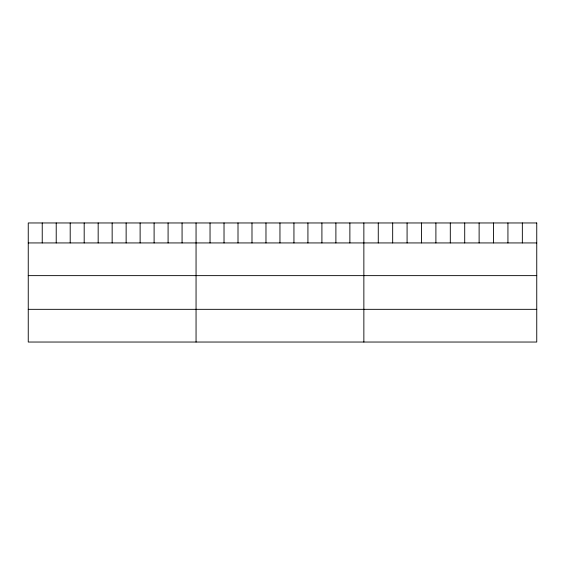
<?xml version="1.0" encoding="UTF-8"?>
<svg xmlns="http://www.w3.org/2000/svg" width="565" height="565" viewBox="0 0 565 565"><rect width="100%" height="100%" fill="white"/><g stroke="black" fill="none" stroke-linecap="round" stroke-linejoin="round"><path stroke-width="0.85" d="M28.25 242.936L536.75 242.936M28.25 275.635L536.75 275.635M28.25 309.33L536.75 309.33M522.343 222.963L522.343 242.936M507.935 222.963L507.935 242.936M493.527 222.963L493.527 242.936M479.12 222.963L479.12 242.936M464.713 222.963L464.713 242.936M450.305 222.963L450.305 242.936M435.898 222.963L435.898 242.936M421.49 222.963L421.49 242.936M407.082 222.963L407.082 242.936M392.675 222.963L392.675 242.936M378.268 222.963L378.268 242.936M363.86 222.963L363.86 342.037M349.876 222.963L349.876 242.936M335.893 222.963L335.893 242.936M321.909 222.963L321.909 242.936M307.925 222.963L307.925 242.936M293.941 222.963L293.941 242.936M279.957 222.963L279.957 242.936M265.974 222.963L265.974 242.936M251.99 222.963L251.99 242.936M238.006 222.963L238.006 242.936M224.023 222.963L224.023 242.936M210.039 222.963L210.039 242.936M196.055 222.963L196.055 342.037M182.071 222.963L182.071 242.936M168.088 222.963L168.088 242.936M154.104 222.963L154.104 242.936M140.12 222.963L140.12 242.936M126.136 222.963L126.136 242.936M112.153 222.963L112.153 242.936M98.169 222.963L98.169 242.936M84.185 222.963L84.185 242.936M70.201 222.963L70.201 242.936M56.218 222.963L56.218 242.936M42.234 222.963L42.234 242.936M536.75 222.963L28.25 222.963L28.25 342.037L536.75 342.037L536.75 222.963"/></g></svg>
